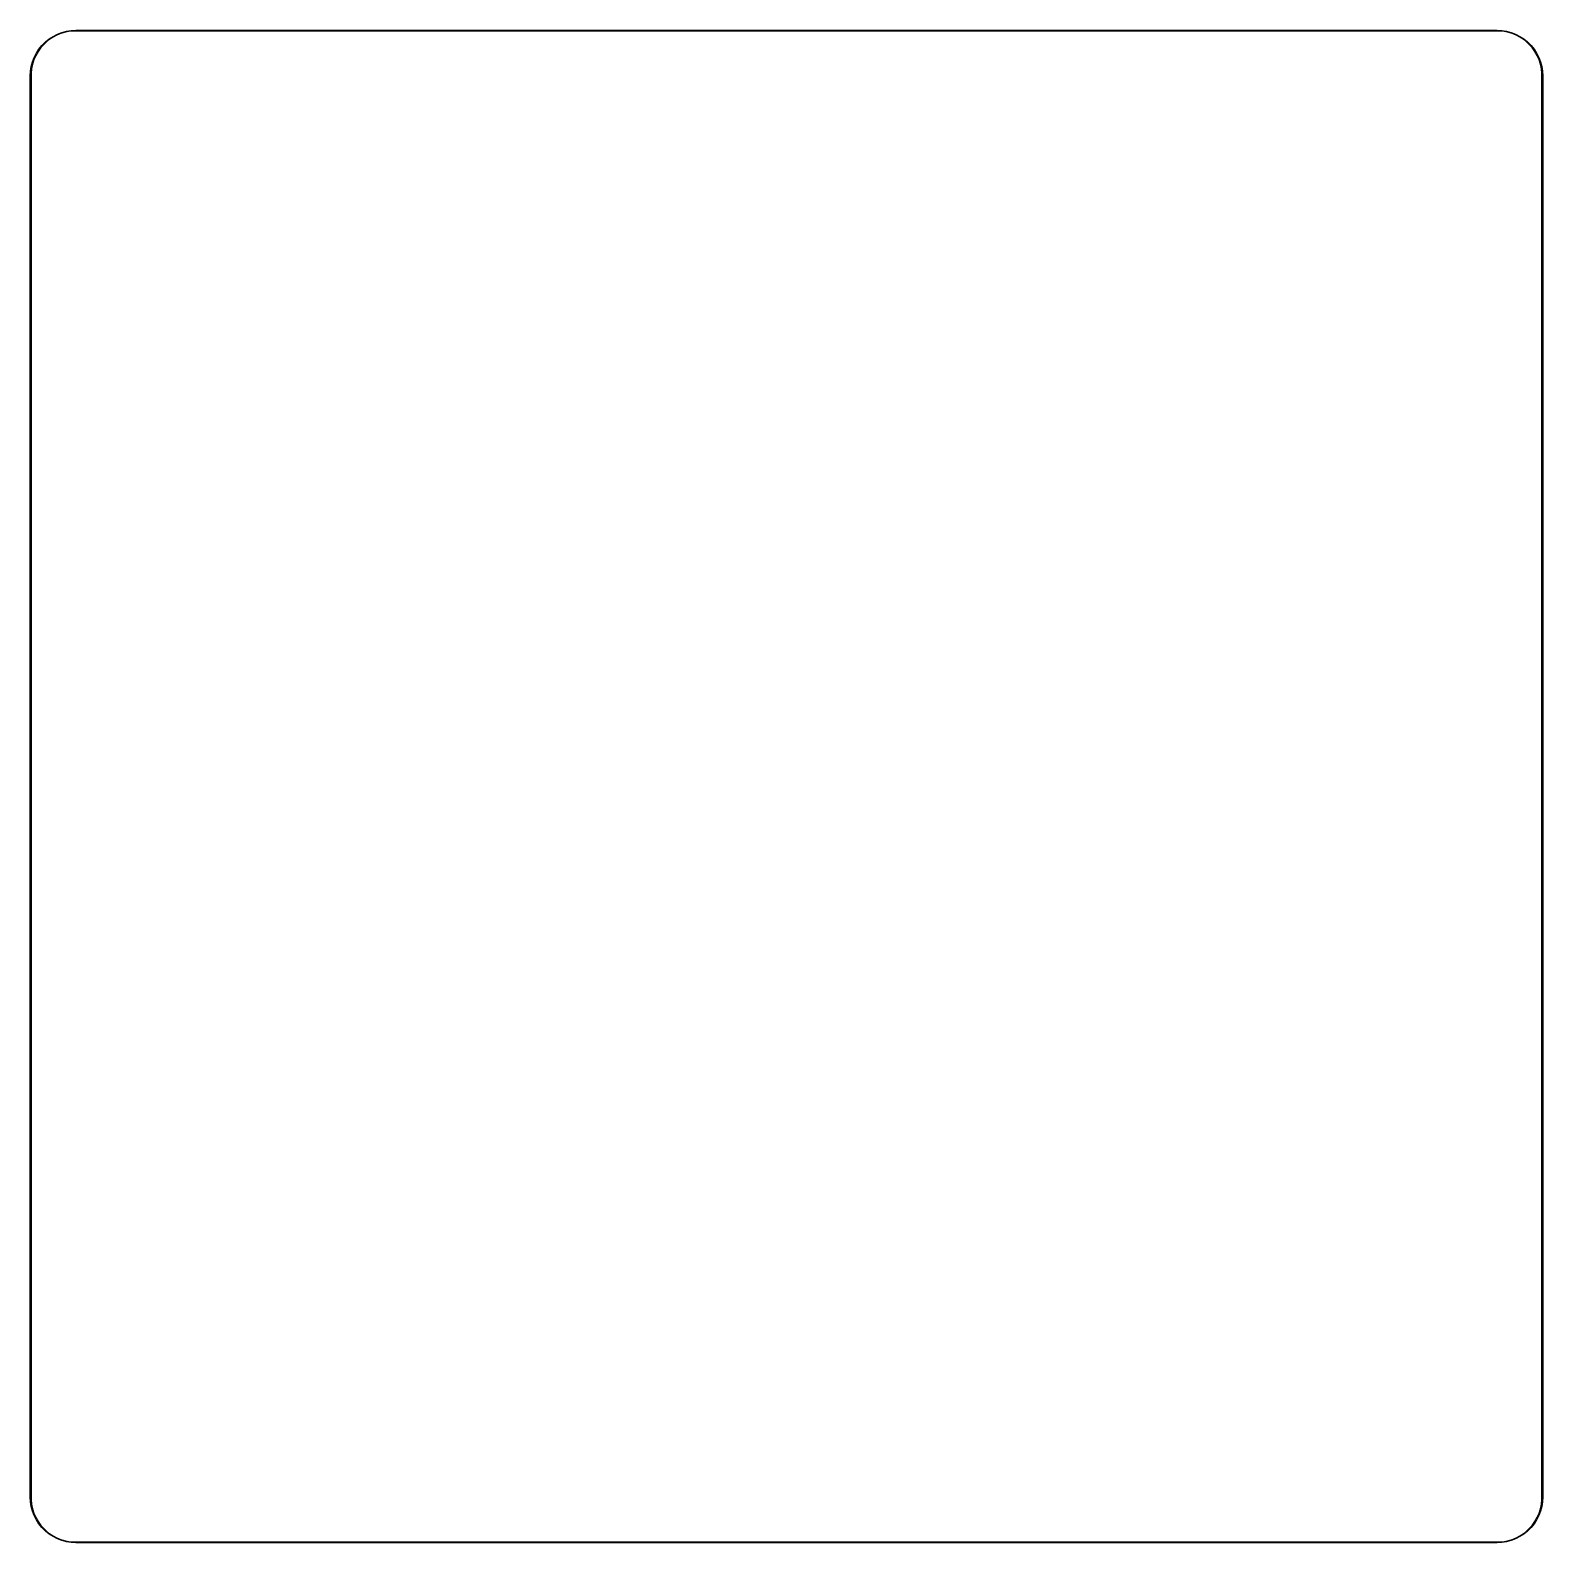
# Model space of a CAD drawing. Extents: x 0 to 100, y -100 to 0.
import ezdxf

# ---------------------------------------------------------------- set-up
doc = ezdxf.new("R2010")
doc.units = 0
doc.layers.add('BLACK', color=7, linetype='CONTINUOUS')

msp = doc.modelspace()

# ---------------------------------------------------------------- linework, layer by layer
at = {"layer": 'BLACK', "linetype": 'CONTINUOUS'}
for p, q in [((2.371067, -0.041104), (2.683801, 0.008429)), ((2.683801, 0.008429), (3, 0.025)), ((3, 0.025), (97, 0.025)), ((97, 0.025), (97.316199, 0.008429)), ((97.316199, 0.008429), (97.628933, -0.041104)), ((0.552724, -1.22195), (0.751987, -0.97588)), ((0.89347, -0.89347), (0.684818, -1.125202)), ((0.751987, -0.97588), (0.97588, -0.751987)), ((1.125202, -0.684818), (0.89347, -0.89347)), ((0.97588, -0.751987), (1.22195, -0.552724)), ((1.377475, -0.501531), (1.125202, -0.684818)), ((1.22195, -0.552724), (1.4875, -0.380273)), ((1.647525, -0.345618), (1.377475, -0.501531)), ((1.4875, -0.380273), (1.769622, -0.236525)), ((1.932392, -0.218786), (1.647525, -0.345618)), ((1.769622, -0.236525), (2.065224, -0.123054)), ((2.228957, -0.122427), (1.932392, -0.218786)), ((2.065224, -0.123054), (2.371067, -0.041104)), ((2.533969, -0.057594), (2.228957, -0.122427)), ((2.844087, -0.025), (2.533969, -0.057594)), ((3, -0.025), (2.844087, -0.025)), ((97, -0.025), (3, -0.025)), ((97.155913, -0.025), (97, -0.025)), ((97.466031, -0.057594), (97.155913, -0.025)), ((97.771043, -0.122427), (97.466031, -0.057594)), ((97.628933, -0.041104), (97.934776, -0.123054)), ((98.067608, -0.218786), (97.771043, -0.122427)), ((97.934776, -0.123054), (98.230378, -0.236525)), ((98.352475, -0.345618), (98.067608, -0.218786)), ((98.230378, -0.236525), (98.5125, -0.380273)), ((98.622525, -0.501531), (98.352475, -0.345618)), ((98.5125, -0.380273), (98.77805, -0.552724)), ((98.874798, -0.684818), (98.622525, -0.501531)), ((98.77805, -0.552724), (99.02412, -0.751987)), ((99.10653, -0.89347), (98.874798, -0.684818)), ((99.02412, -0.751987), (99.248013, -0.97588)), ((99.315182, -1.125202), (99.10653, -0.89347)), ((99.248013, -0.97588), (99.447276, -1.22195)), ((0.218786, -1.932392), (0.122427, -2.228957)), ((0.123054, -2.065224), (0.236525, -1.769622)), ((0.345618, -1.647525), (0.218786, -1.932392)), ((0.236525, -1.769622), (0.380273, -1.4875)), ((0.501531, -1.377475), (0.345618, -1.647525)), ((0.380273, -1.4875), (0.552724, -1.22195)), ((0.684818, -1.125202), (0.501531, -1.377475)), ((99.498469, -1.377475), (99.315182, -1.125202)), ((99.447276, -1.22195), (99.619727, -1.4875)), ((99.654382, -1.647525), (99.498469, -1.377475)), ((99.619727, -1.4875), (99.763475, -1.769622)), ((99.781214, -1.932392), (99.654382, -1.647525)), ((99.763475, -1.769622), (99.876946, -2.065224)), ((99.877573, -2.228957), (99.781214, -1.932392)), ((-0.025, -3), (-0.008429, -2.683801)), ((-0.025, -97), (-0.025, -3)), ((-0.008429, -2.683801), (0.041104, -2.371067)), ((0.057594, -2.533969), (0.025, -2.844087)), ((0.025, -2.844087), (0.025, -3)), ((0.025, -3), (0.025, -97)), ((0.041104, -2.371067), (0.123054, -2.065224)), ((0.122427, -2.228957), (0.057594, -2.533969)), ((99.876946, -2.065224), (99.958896, -2.371067)), ((99.942406, -2.533969), (99.877573, -2.228957)), ((99.975, -2.844087), (99.942406, -2.533969)), ((99.958896, -2.371067), (100.008429, -2.683801)), ((99.975, -3), (99.975, -2.844087)), ((99.975, -97), (99.975, -3)), ((100.008429, -2.683801), (100.025, -3)), ((100.025, -3), (100.025, -97)), ((-0.008429, -97.316199), (-0.025, -97)), ((0.025, -97), (0.025, -97.155913)), ((99.975, -97.155913), (99.975, -97)), ((100.025, -97), (100.008429, -97.316199)), ((0.041104, -97.628933), (-0.008429, -97.316199)), ((0.025, -97.155913), (0.057594, -97.466031)), ((0.123054, -97.934776), (0.041104, -97.628933)), ((0.057594, -97.466031), (0.122427, -97.771043)), ((0.122427, -97.771043), (0.218786, -98.067608)), ((0.236525, -98.230378), (0.123054, -97.934776)), ((99.876946, -97.934776), (99.763475, -98.230378)), ((99.781214, -98.067608), (99.877573, -97.771043)), ((99.958896, -97.628933), (99.876946, -97.934776)), ((99.877573, -97.771043), (99.942406, -97.466031)), ((99.942406, -97.466031), (99.975, -97.155913)), ((100.008429, -97.316199), (99.958896, -97.628933)), ((0.218786, -98.067608), (0.345618, -98.352475)), ((0.380273, -98.5125), (0.236525, -98.230378)), ((0.345618, -98.352475), (0.501531, -98.622525)), ((0.552724, -98.77805), (0.380273, -98.5125)), ((0.501531, -98.622525), (0.684818, -98.874798)), ((0.751987, -99.02412), (0.552724, -98.77805)), ((0.684818, -98.874798), (0.89347, -99.10653)), ((0.97588, -99.248013), (0.751987, -99.02412)), ((99.248013, -99.02412), (99.02412, -99.248013)), ((99.10653, -99.10653), (99.315182, -98.874798)), ((99.447276, -98.77805), (99.248013, -99.02412)), ((99.315182, -98.874798), (99.498469, -98.622525)), ((99.619727, -98.5125), (99.447276, -98.77805)), ((99.498469, -98.622525), (99.654382, -98.352475)), ((99.763475, -98.230378), (99.619727, -98.5125)), ((99.654382, -98.352475), (99.781214, -98.067608)), ((0.89347, -99.10653), (1.125202, -99.315182)), ((1.22195, -99.447276), (0.97588, -99.248013)), ((1.125202, -99.315182), (1.377475, -99.498469)), ((1.4875, -99.619727), (1.22195, -99.447276)), ((1.377475, -99.498469), (1.647525, -99.654382)), ((1.769622, -99.763475), (1.4875, -99.619727)), ((1.647525, -99.654382), (1.932392, -99.781214)), ((2.065224, -99.876946), (1.769622, -99.763475)), ((1.932392, -99.781214), (2.228957, -99.877573)), ((2.371067, -99.958896), (2.065224, -99.876946)), ((2.228957, -99.877573), (2.533969, -99.942406)), ((2.683801, -100.008429), (2.371067, -99.958896)), ((2.533969, -99.942406), (2.844087, -99.975)), ((3, -100.025), (2.683801, -100.008429)), ((2.844087, -99.975), (3, -99.975)), ((3, -99.975), (97, -99.975)), ((97, -100.025), (3, -100.025)), ((97, -99.975), (97.155913, -99.975)), ((97.316199, -100.008429), (97, -100.025)), ((97.155913, -99.975), (97.466031, -99.942406)), ((97.628933, -99.958896), (97.316199, -100.008429)), ((97.466031, -99.942406), (97.771043, -99.877573)), ((97.934776, -99.876946), (97.628933, -99.958896)), ((97.771043, -99.877573), (98.067608, -99.781214)), ((98.230378, -99.763475), (97.934776, -99.876946)), ((98.067608, -99.781214), (98.352475, -99.654382)), ((98.5125, -99.619727), (98.230378, -99.763475)), ((98.352475, -99.654382), (98.622525, -99.498469)), ((98.77805, -99.447276), (98.5125, -99.619727)), ((98.622525, -99.498469), (98.874798, -99.315182)), ((99.02412, -99.248013), (98.77805, -99.447276)), ((98.874798, -99.315182), (99.10653, -99.10653))]:
    msp.add_line(p, q, dxfattribs=at)

doc.saveas('drawing.dxf')
